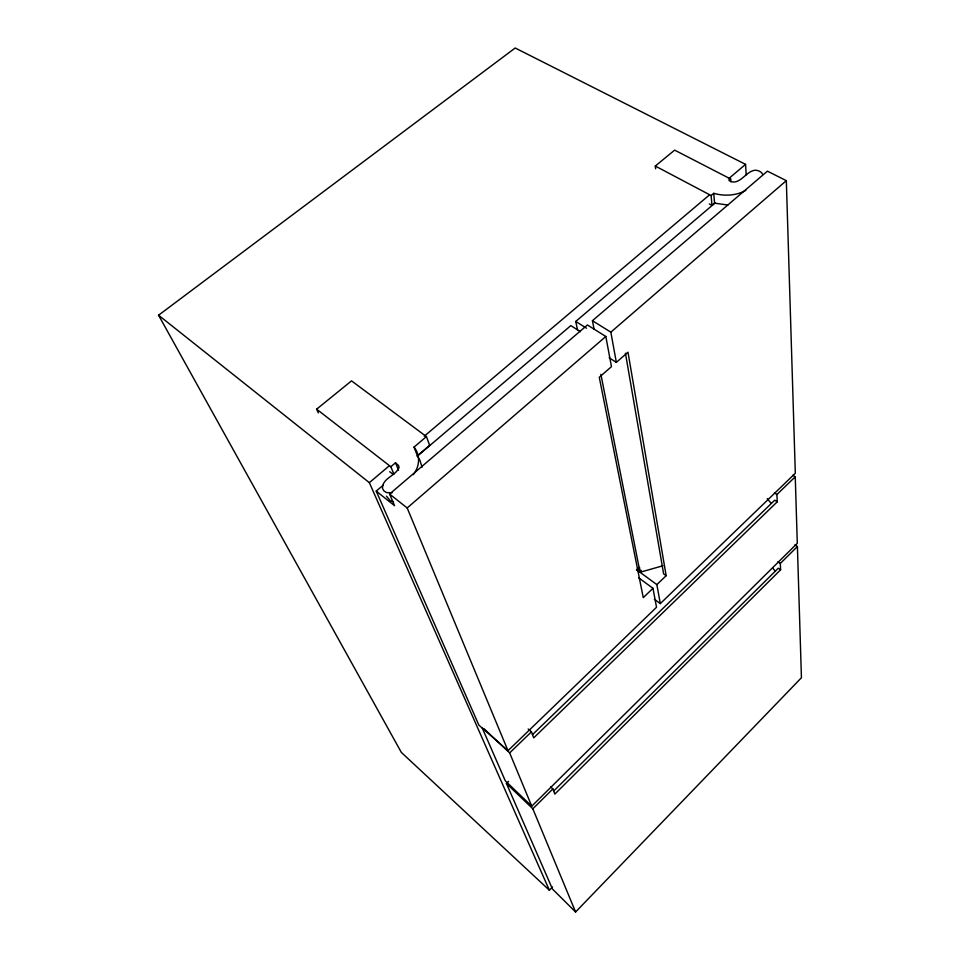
<?xml version="1.0" encoding="UTF-8"?>
<svg xmlns="http://www.w3.org/2000/svg" width="960" height="960" viewBox="0 0 960 960"><rect width="100%" height="100%" fill="white"/><g stroke="black" fill="none" stroke-linecap="round" stroke-linejoin="round"><path stroke-width="1.44" d="M413.232 474.696C419.736 466.704 420.588 455.34 414.06 447.084L426.432 436.596L351.528 380.868L316.644 409.176L318.348 412.908M508.548 781.404L506.436 783.468L552.468 889.032L575.592 912L801.432 677.736L797.4 546.54L794.916 544.884M746.196 174.828L745.572 164.364L515.208 48L158.568 315.216L401.34 752.412L549.36 890.208L552.504 887.004M553.656 791.064L778.272 568.212L780.6 569.808L554.832 794.088L552.888 788.904L550.656 786.936M482.124 727.716L505.296 780.828L531.756 806.196L797.292 543.3L795.252 476.808L792.816 475.248M575.592 912L532.824 808.788L552.888 788.904M780.6 569.808L780.288 563.496L797.4 546.54M795.252 476.808L776.892 494.544L777.252 501.804L533.712 737.868L531.456 731.832L528.168 729.012M383.052 485.292L376.224 491.1L478.872 725.136L507.984 750.696L656.52 607.272L652.98 588.324L638.544 577.728M654.324 599.16L660.312 603.6L795.312 473.268L786.324 180.66L767.424 171.156L592.428 320.7L594.108 329.232M531.756 806.196L509.664 752.892L531.456 731.832M532.392 734.76L774.756 500.172L777.252 501.804M652.98 588.324L643.26 597.636L599.268 377.304L611.46 366.648L605.82 336.492L587.436 324.972L389.592 494.04L394.572 505.704L376.224 491.1M660.312 603.6L656.856 584.616L666.156 575.7L627.984 352.2L616.344 362.376L609.144 357.792M636.516 569.808L638.544 567.888M636.612 570.276L639.648 567.408M637.644 570.624L639.672 568.716M637.74 571.104L639.768 569.196M639.276 572.232L641.292 570.312M507.984 750.696L407.184 507.972L605.82 336.492M616.344 362.376L610.836 332.16L786.324 180.66M422.076 467.208L419.976 460.428L417.396 455.784L429.66 445.356L426.432 436.596M709.32 203.94L711.96 205.344L714.552 203.136L727.908 205.044M417.18 456.276L570.828 325.62L580.38 331.668M577.584 330.156L575.748 321.444L715.32 202.776M549.36 890.208L369.348 482.664L388.788 466.212M424.236 436.224L708.972 195.324M728.412 178.872L745.572 164.364M393.876 474.12L390.84 466.74L395.508 462.78L398.412 465.42L399.108 467.304C396.072 475.992 381.972 478.068 382.512 488.508L384.048 491.04L386.724 492.648L392.172 492.732M711.96 205.344L711.132 195.54L713.748 193.332C724.404 196.344 735.984 195.744 745.824 190.392M655.644 168.828L655.296 166.044L674.652 150.132L730.656 179.004L728.94 180.468C741.372 188.424 748.884 162.432 761.628 172.692L762.744 174.588M662.868 565.788L640.044 572.268L600.876 374.316M393.552 501.66L390.396 500.952L386.472 496.152M655.296 166.044L711.132 195.54M592.428 320.7L610.836 332.16M575.748 321.444L586.512 328.2M774.408 492.936L776.892 494.544M777.864 561.84L780.288 563.496M666.156 575.7L663.624 573.864L625.428 353.208M636.612 569.748L656.856 584.616M316.644 409.176L390.84 466.74M389.7 471.696L393.216 474.432M389.592 494.04L407.184 507.972M158.568 315.216L369.348 482.664M483.756 728.52L509.664 752.892M506.436 783.468L532.824 808.788M772.62 568.008L775.476 571.416M767.22 498.624L771 503.16M395.508 462.78L398.52 470.184M414.06 447.084L417.396 455.784M713.748 193.332L714.552 203.136M730.656 179.004L730.848 181.824"/></g></svg>
